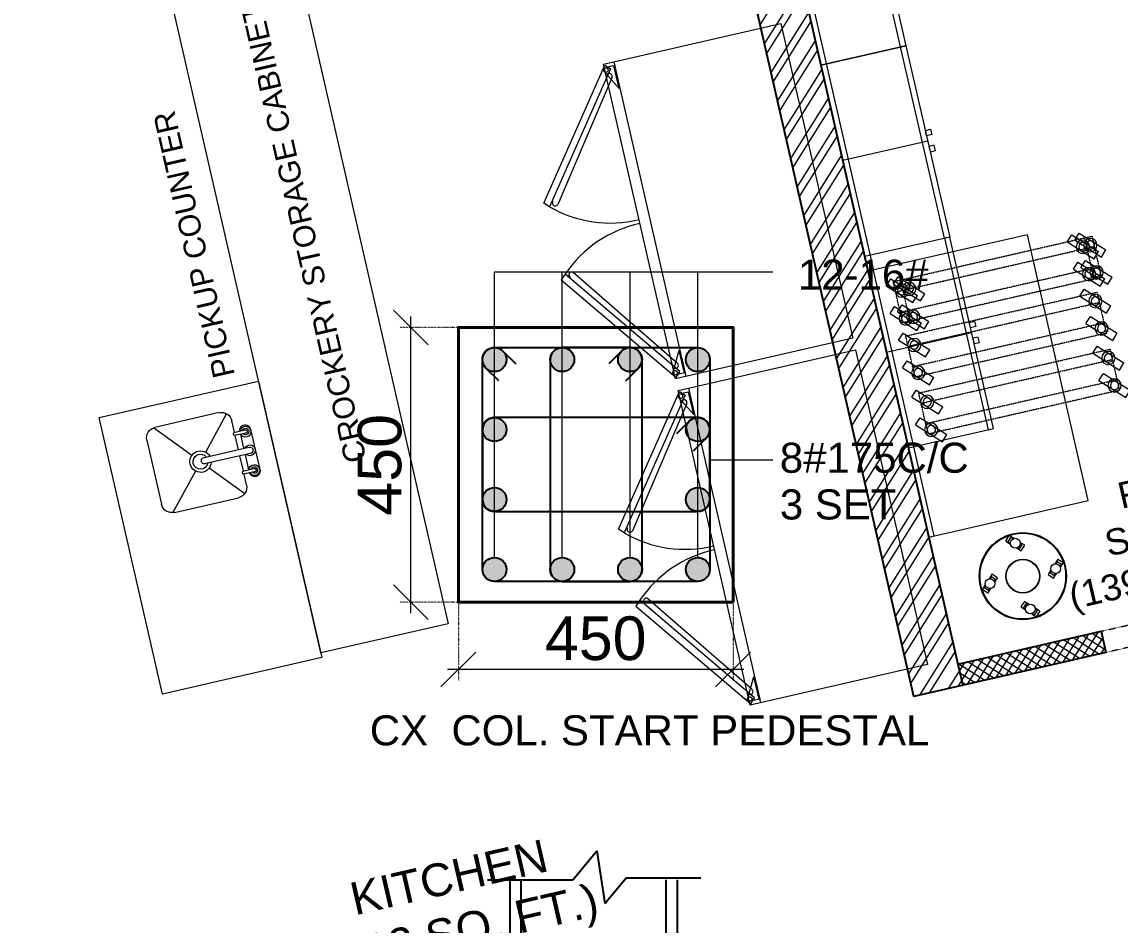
# Model space of a CAD drawing. Header units: millimetres. Extents: x 1667 to 847943, y 724 to 1832625.
# Drawn here: x 646213 to 651250, y 720988 to 725129 of the extents above; entities that cross this region are included whole.
import ezdxf

# ---------------------------------------------------------------- set-up
doc = ezdxf.new("R2010")
doc.units = ezdxf.units.MM
for name, pattern in [('2026-02-28_GF-SF BWP SET_MAIN BLOCK_SASANGIR RESORT$0$DASHED', [0.75, 0.5, -0.25]), ('CENTER', [2, 1.25, -0.25, 0.25, -0.25]), ('CONTINOUS', [0]), ('DASHED', [19.05, 12.7, -6.35]), ('DOT', [0.25, 0, -0.25])]:
    doc.linetypes.add(name, pattern=pattern)
doc.layers.get('Defpoints').update_dxf_attribs({"color": 140})
for name, color, linetype, lineweight in [('2026-02-28_GF-SF BWP SET_MAIN BLOCK_SASANGIR RESORT$0$BRICK WALL_MOFA', 20, 'Continuous', 25), ('2026-02-28_GF-SF BWP SET_MAIN BLOCK_SASANGIR RESORT$0$DOOR DIM', 243, '2026-02-28_GF-SF BWP SET_MAIN BLOCK_SASANGIR RESORT$0$DASHED', 9), ('2026-02-28_GF-SF BWP SET_MAIN BLOCK_SASANGIR RESORT$0$HATCH LIGHT_MOFA', 253, 'Continuous', 0), ('2026-02-28_GF-SF BWP SET_MAIN BLOCK_SASANGIR RESORT$0$HATCH SOLID_MOFA', 252, 'Continuous', 0), ('DIMENSION_MOFA', 66, 'CENTER', 15), ('FACILITY kitchen equipment', 152, 'Continuous', 0), ('FURNITURE_MOFA', 46, 'Continuous', 5), ('GH - KIT - PLAN', 32, 'Continuous', 0), ('GH - KIT EQUIP.', 2, 'Continuous', 9), ('kitchen equipments', 5, 'Continuous', 0), ('s-dm', 171, 'Continuous', 15), ('SEC_ST_LN', 215, 'Continuous', 25), ('SEC_ST_TXT', 7, 'Continuous', 15), ('TEXT NAME', 250, 'Continuous', 0)]:
    doc.layers.add(name, color=color, linetype=linetype, lineweight=lineweight)
for name, color, linetype in [('Columns', 90, 'Continuous'), ('S-BEAM', 150, 'Continuous'), ('s_rebar_link', 225, 'Continuous'), ('SEC_ST_DOT', 132, 'Continuous')]:
    doc.layers.add(name, color=color, linetype=linetype)
doc.styles.add('arial', font='arial.ttf')
doc.styles.add('Arial_2', font='arial.ttf', dxfattribs={"height": 500})
doc.styles.add('RS', font='romans.shx', dxfattribs={"width": 0.9})
doc.dimstyles.new('Maheboob', dxfattribs={"dimtxt": 100, "dimasz": 100, "dimexe": 0, "dimexo": 0, "dimgap": 50, "dimtad": 1, "dimdec": 0, "dimdsep": 46, "dimtxsty": 'RS', "dimblk": 'ME', "dimcen": 225, "dimdle": 25, "dimclrd": 256, "dimclre": 256, "dimclrt": 7, "dimadec": 1, "dimazin": 1, "dimtfac": 1, "dimtdec": 0, "dimtmove": 0, "dimatfit": 0, "dimldrblk": 'ME', "dimfxl": 1, "dimlwd": -1, "dimlwe": -1, "dimarcsym": 0})
pattern_1 = [(45, (141873.276, -3193.148), (-22.45064, 22.45064), []), (135, (141873.276, -3193.148), (-22.45064, -22.45064), [])]

# ---------------------------------------------------------------- blocks, each defined once
blk = doc.blocks.new('CASTOR')
at = {"layer": 'kitchen equipments', "color": 177, "lineweight": 13, "true_color": 0x293189}
for p, q in [((38.9, 67.2), (-67.2, -38.9)), ((67.2, 38.9), (38.9, 67.2)), ((67.2, 38.9), (-38.9, -67.2)), ((-38.9, -67.2), (-67.2, -38.9))]:
    blk.add_line(p, q, dxfattribs=at)
for radius in [31.6, 20]:
    blk.add_circle((0, 0), radius, dxfattribs=at)
blk = doc.blocks.new('Rs-table')
at = {"layer": 'GH - KIT - PLAN', "color": 177, "linetype": 'DASHED', "lineweight": 5, "ltscale": 0.1, "true_color": 0x293189}
for p, q in [((932, 200), (0, 200)), ((0, 200), (0, 0)), ((932, 0), (932, 200)), ((932, 150), (0, 150)), ((0, 50), (932, 50)), ((0, 0), (932, 0))]:
    blk.add_line(p, q, dxfattribs=at)
for p in [(16.8, 160.5), (901.8, 149.4), (16.8, 27.6), (912.9, 16.5)]:
    blk.add_blockref('CASTOR', p, dxfattribs=at)
blk = doc.blocks.new('*U148')
at = {"layer": 'GH - KIT EQUIP.'}
for p, q in [((24.7, 53), (1.4, 29.6)), ((17.7, 38.9), (7.5, 28.7)), ((38.9, 17.7), (17.7, 38.9)), ((53, 24.7), (24.7, 53)), ((28.7, 7.5), (38.9, 17.7)), ((29.6, 1.4), (53, 24.7)), ((-29.6, -1.4), (-53, -24.7)), ((-24.7, -53), (-53, -24.7)), ((-28.7, -7.5), (-38.9, -17.7)), ((-17.7, -38.9), (-38.9, -17.7)), ((-24.7, -53), (-1.4, -29.6)), ((-17.7, -38.9), (-7.5, -28.7))]:
    blk.add_line(p, q, dxfattribs=at)
blk.add_circle((0, 0), 29.7, dxfattribs=at)
blk = doc.blocks.new('*U147')
at = {"color": 0, "linetype": 'ByBlock', "lineweight": -2}
for p, rotation in [((0, 203), 270), ((203, 0), 180), ((0, -203), 90)]:
    blk.add_blockref('*U148', p, dxfattribs=dict(at, rotation=rotation))
blk.add_blockref('*U148', (-203, 0), dxfattribs=at)
blk = doc.blocks.new('GT')
at = {"layer": 'GH - KIT - PLAN'}
for radius in [262.5, 257.5, 102.5, 100]:
    blk.add_circle((0, 0), radius, dxfattribs=at)
at = {"layer": 'GH - KIT - PLAN', "color": 177, "lineweight": 15, "true_color": 0x293189}
blk.add_blockref('*U147', (0, 0), dxfattribs=at)
blk = doc.blocks.new('OHC')
at = {"layer": 'GH - KIT - PLAN', "color": 114, "lineweight": 15}
blk.add_line((391231.4, -251910.3, 1655443.9), (390831.1, -251910.3, 1655443.9), dxfattribs=at)
at = {"layer": 'GH - KIT - PLAN', "color": 114, "lineweight": 15, "elevation": 1655443.9}
for points in [[(391231.4, -251461.2), (391231.4, -252361.5), (390831.1, -252361.5), (390831.1, -251461.2)], [(391206.4, -251461.2), (391231.4, -251461.2), (391231.4, -252361.5), (391206.4, -252361.5)], [(391231.4, -251885.3), (391231.4, -251860.3), (391256.4, -251860.3), (391256.4, -251885.3)], [(391231.4, -251935.3), (391231.4, -251960.4), (391256.4, -251960.4), (391256.4, -251935.3)]]:
    blk.add_lwpolyline(points, close=True, dxfattribs=at)
blk = doc.blocks.new('SINK')
at = {"layer": 'FURNITURE_MOFA'}
for p, q in [((578109.7, 211491.4), (577915.6, 211491.4)), ((577915.6, 211442.3), (577915.6, 211442.2)), ((577915.6, 211442.2), (577916.8, 211442.2)), ((577916.8, 211465.2), (577916.8, 211420)), ((577932, 211420), (577932, 211465.2)), ((577932, 211442.2), (578002.8, 211442.2)), ((578002.8, 211466.1), (578002.8, 211256.4)), ((578031.9, 211255), (578031.9, 211465.8)), ((578038.5, 211442.2), (578031.9, 211442.2)), ((578038.5, 211442.2), (578098.8, 211442.2)), ((578098.8, 211465.2), (578098.8, 211420)), ((578114.1, 211420), (578114.1, 211465.2)), ((577817.3, 211065.7), (577817.3, 211367.3)), ((577980.6, 211267.4), (577829.8, 211400.2)), ((577866.5, 211416.5), (577916.7, 211416.5)), ((577932.1, 211416.5), (578002.8, 211416.5)), ((578031.9, 211416.5), (578098.7, 211416.5)), ((578053.9, 211267.4), (578204.7, 211400.2)), ((578114.2, 211416.5), (578168, 211416.5)), ((578217.3, 211367.3), (578217.3, 211065.7)), ((577980.6, 211201.7), (577817.8, 211058.2)), ((578053.9, 211201.7), (578216.7, 211058.2)), ((578168, 211016.5), (577866.5, 211016.5))]:
    blk.add_line(p, q, dxfattribs=at)
for centre, radius, start, end in [((577918.9, 211466.8), 24.8, 83.6375, 265.1112), ((577924.4, 211466.7), 24.8, 287.9421, 252.0579), ((577924.9, 211466.7), 14.8, 298.8271, 236.561), ((577924.4, 211467.2), 7.87, 345.6134, 194.3866), ((578017.5, 211466.7), 24.8, 305.6219, 233.6179), ((578017.3, 211466.5), 14.8, 353.6262, 192.1333), ((578105.2, 211466.7), 24.8, 291.0633, 255.1249), ((578105.9, 211466.7), 14.8, 303.439, 241.1729), ((578106.4, 211467.2), 7.87, 345.6134, 194.3866), ((578112.5, 211466.8), 24.8, 273.6196, 96.3625), ((577924.4, 211418), 7.87, 165.6134, 14.3866), ((578106.4, 211418), 7.87, 165.6134, 14.3866), ((577866.5, 211367.3), 49.2, 90, 180), ((578168, 211367.3), 49.2, 0, 90), ((578017.3, 211234.6), 49.2, 107.0555, 72.6537), ((578017.3, 211234.6), 34.4, 114.7713, 64.7909), ((578017.3, 211253.3), 14.8, 167.8667, 6.3738), ((577866.5, 211065.7), 49.2, 180, 270), ((578168, 211065.7), 49.2, 270, 0)]:
    blk.add_arc(centre, radius, start, end, dxfattribs=at)
blk = doc.blocks.new('4 DOOR F')
at = {"layer": 'GH - KIT - PLAN', "color": 177, "lineweight": 15, "true_color": 0x293189}
for p, q in [((-42561.3, 50674.6), (-42561.3, 51509.6)), ((-42561.3, 51509.6), (-41081.3, 51509.6)), ((-41081.3, 51509.6), (-41081.3, 50674.6)), ((-41081.3, 50724.6), (-42561.3, 50724.6)), ((-42437.6, 50719.7), (-42543.9, 50719.7)), ((-42543.9, 50719.7), (-42543.9, 50695.2)), ((-42437.6, 50719.7), (-42528.2, 50670)), ((-42492, 50698.1), (-41980.8, 50327)), ((-41150.6, 50698.1), (-41661.7, 50327)), ((-41204.9, 50719.7), (-41098.6, 50719.7)), ((-41204.9, 50719.7), (-41114.3, 50670)), ((-41172.4, 50724.6), (-41098.6, 50724.6)), ((-41098.6, 50724.6), (-41098.6, 50695.2)), ((-41081.3, 50674.6), (-42561.3, 50674.6))]:
    blk.add_line(p, q, dxfattribs=at)
for points in [[(-42002.2, 50265.6), (-42555.9, 50679.3), (-42533.3, 50701.9), (-41979.6, 50288.2)], [(-41640.3, 50265.6), (-41086.7, 50679.3), (-41109.2, 50701.9), (-41662.9, 50288.2)]]:
    blk.add_lwpolyline(points, close=True, dxfattribs=at)
for centre in [(-42533.3, 50679.3), (-41109.2, 50679.3)]:
    blk.add_circle(centre, 10.6, dxfattribs=at)
for centre, radius, start, end in [((-42501.4, 50688.7), 13.3, 45, 225), ((-41141.2, 50688.7), 13.3, 315, 135), ((-42385.7, 50666.6), 555, 317.0203, 0.8325), ((-41255.9, 50666.9), 555.9, 179.2063, 222.9404), ((-41990.2, 50317.5), 13.3, 225, 45), ((-41652.3, 50317.6), 13.3, 135, 315)]:
    blk.add_arc(centre, radius, start, end, dxfattribs=at)
blk = doc.blocks.new('FURNITURE BOH')
at = {"layer": 'GH - KIT EQUIP.', "elevation": 0}
for points in [[(-19161.4, 10952), (-19161.4, 14302.3), (-18561.7, 14302.3), (-18561.7, 10952)], [(-19911.3, 10930), (-19911.3, 12230.5), (-19161.4, 12230.5), (-19161.4, 10930)]]:
    blk.add_lwpolyline(points, close=True, dxfattribs=at)
at = {"layer": 'GH - KIT EQUIP.'}
for points in [[(-16323.8, 13967.5), (-16298.8, 13967.5), (-16298.8, 12097.9), (-16323.8, 12097.9)], [(-15573.8, 10847.5), (-15573.8, 12097.5), (-16323.8, 12097.5), (-16323.8, 10847.5)], [(-16323.8, 10847.5), (-16298.8, 10847.5), (-16298.8, 12097.5), (-16323.8, 12097.5)]]:
    blk.add_lwpolyline(points, close=True, dxfattribs=at)
at = {"layer": 'FACILITY kitchen equipment', "color": 177, "true_color": 0x293189, "xscale": -1, "rotation": 180}
blk.add_blockref('OHC', (-407154.9, -240194.6, -1655443.9), dxfattribs=at)
at = {"layer": 'GH - KIT - PLAN', "color": 177, "lineweight": 15, "true_color": 0x293189, "xscale": -1, "rotation": 270}
blk.add_blockref('SINK', (-230738.1, -566087.1, 0), dxfattribs=at)
at = {"layer": 'GH - KIT - PLAN', "xscale": -0.9656835041809897, "yscale": 0.9656835041809897, "zscale": 0.9656835041809897}
blk.add_blockref('Rs-table', (-15286.8, 11832.2, 0), dxfattribs=at)
at = {"layer": 'GH - KIT EQUIP.', "color": 177, "true_color": 0x293189}
for p in [(-407154.9, 265428.7, -1655443.9), (-407154.9, 264528.4, -1655443.9)]:
    blk.add_blockref('OHC', p, dxfattribs=at)
at = {"layer": 'GH - KIT EQUIP.', "color": 177, "lineweight": 15, "true_color": 0x293189, "rotation": 270}
for p in [(-67969.9, -29267.5, 0), (-67969.9, -30802.2, 0)]:
    blk.add_blockref('4 DOOR F', p, dxfattribs=at)
at = {"layer": 'GH - KIT EQUIP.', "xscale": -0.9656835041809897, "yscale": 0.9656835041809897, "zscale": 0.9656835041809897}
for p in [(-15321.8, 11832.2), (-15321.8, 11832.2), (-15321.8, 11576.6), (-15321.8, 11308.5)]:
    blk.add_blockref('Rs-table', p, dxfattribs=at)
at = {"layer": 'GH - KIT EQUIP.', "color": 177, "lineweight": 15, "true_color": 0x293189, "xscale": 0.7623000000000003, "yscale": 0.7623000000000003, "zscale": 0.7623000000000003}
blk.add_blockref('GT', (-15943.7, 10576.5, 0), dxfattribs=at)
at = {"layer": 'TEXT NAME', "char_height": 100, "attachment_point": 8, "rotation": 90, "style": 'Arial_2'}
for s, insert, width in [('CROCKERY STORAGE CABINETS', (-18757.2, 12893.3, 0), 3496.39), ('PICKUP COUNTER', (-19259.3, 12907.3, 0), 1932.422)]:
    blk.add_mtext(s, dxfattribs=dict(at, insert=insert, width=width))
at = {"layer": 'TEXT NAME', "attachment_point": 8, "style": 'Arial_2'}
for s, insert, char_height, width in [('ROOM \\PSERVICE\\P{\\C0;(139.5 SQ. FT.)}', (-15173.4, 10339.7, 0), 120, 1932.422), ('\\pxqc;KITCHEN\\P{\\C0;(732 SQ. FT.)}', (-18818.2, 9448.4, 0), 150, 1734.07)]:
    blk.add_mtext(s, dxfattribs=dict(at, insert=insert, char_height=char_height, width=width))
blk = doc.blocks.new('ff')
at = {"layer": '2026-02-28_GF-SF BWP SET_MAIN BLOCK_SASANGIR RESORT$0$HATCH LIGHT_MOFA'}
h = blk.add_hatch(dxfattribs=at)
h.set_pattern_fill('ANSI32', color=256, scale=10, angle=360)
h.set_pattern_definition([(45, (141873.28, -3193.15), (-67.35192, 67.35192), []), (45, (141918.18, -3193.15), (-67.35192, 67.35192), [])])
h.paths.add_polyline_path([(53256.184, -2460), (53256.184, -7980), (53026.184, -7980), (53026.184, -2460)])
at = {"layer": '2026-02-28_GF-SF BWP SET_MAIN BLOCK_SASANGIR RESORT$0$HATCH SOLID_MOFA'}
h = blk.add_hatch(dxfattribs=at)
h.set_pattern_fill('ANSI37', color=256, scale=10, angle=360)
h.set_pattern_definition(pattern_1)
h.paths.add_polyline_path([(29440, -5110), (29335.003, -5110), (29335.003, -5210), (29440, -5210)])
h.paths.add_polyline_path([(29335.003, -5110), (29240.701, -5110), (29240.701, -5210), (29335.003, -5210)])
h.paths.add_polyline_path([(25770.472, -12614.209), (25137.593, -12614.209), (25137.593, -12307.115), (25770.472, -12307.115)], flags=9)
h.paths.add_polyline_path([(29156.768, -9880.378), (28369.183, -9880.378), (28369.183, -9573.42), (29156.768, -9573.42)], flags=9)
h.paths.add_polyline_path([(6166.568, -16827.835), (5533.69, -16827.835), (5533.69, -16520.877), (6166.568, -16520.877)], flags=9)
h.paths.add_polyline_path([(26655.851, -6492.002), (25866.083, -6492.002), (25866.083, -6185.044), (26655.851, -6185.044)], flags=9)
h.paths.add_polyline_path([(28881.128, -6492.002), (28091.36, -6492.002), (28091.36, -6185.044), (28881.128, -6185.044)], flags=9)
h.paths.add_polyline_path([(6570.662, -13622.103), (5937.784, -13622.103), (5937.784, -13315.145), (6570.662, -13315.145)], flags=9)
h.paths.add_polyline_path([(26395.684, -5076.223), (25605.916, -5076.223), (25605.916, -4769.265), (26395.684, -4769.265)], flags=9)
h.paths.add_polyline_path([(29053.481, -5076.223), (28263.713, -5076.223), (28263.713, -4769.265), (29053.481, -4769.265)], flags=9)
h.paths.add_polyline_path([(29094.01, -1945.47), (28305.333, -1945.47), (28305.333, -1638.512), (29094.01, -1638.512)], flags=9)
h.paths.add_polyline_path([(25960.007, -1238.842), (25171.33, -1238.842), (25171.33, -931.884), (25960.007, -931.884)], flags=9)
h.paths.add_polyline_path([(21410.162, -1500.222), (20622.031, -1500.222), (20622.031, -1193.265), (21410.162, -1193.265)], flags=9)
h.paths.add_polyline_path([(25960.007, -2528.66), (25171.33, -2528.66), (25171.33, -2221.703), (25960.007, -2221.703)], flags=9)
h.paths.add_polyline_path([(23729.269, -5741.302), (22979.61, -5741.302), (22979.61, -5434.344), (23729.269, -5434.344)], flags=9)
h.paths.add_polyline_path([(61771.24, -9370.19), (61021.581, -9370.19), (61021.581, -9063.232), (61771.24, -9063.232)], flags=9)
h.paths.add_polyline_path([(46973.311, -17019.585), (46185.044, -17019.585), (46185.044, -16712.491), (46973.311, -16712.491)], flags=9)
h.paths.add_polyline_path([(55966.842, -9272.038), (55180.621, -9272.038), (55180.621, -8965.08), (55966.842, -8965.08)], flags=9)
h.paths.add_polyline_path([(50411.785, -14335.396), (49624.337, -14335.396), (49624.337, -14028.438), (50411.785, -14028.438)], flags=9)
h.paths.add_polyline_path([(55221.076, -10229.616), (54432.809, -10229.616), (54432.809, -9922.659), (55221.076, -9922.659)], flags=9)
h.paths.add_polyline_path([(28085.33, -1945.47), (27296.653, -1945.47), (27296.653, -1638.512), (28085.33, -1638.512)], flags=9)
h.paths.add_polyline_path([(48539.802, -15200.94), (47595.327, -15200.94), (47595.327, -14893.845), (48539.802, -14893.845)], flags=9)
h.paths.add_polyline_path([(57371.194, -11449.551), (56426.72, -11449.551), (56426.72, -11142.457), (57371.194, -11142.457)], flags=9)
h.paths.add_polyline_path([(47506.102, -8786.42), (46561.627, -8786.42), (46561.627, -8479.463), (47506.102, -8479.463)], flags=9)
h.paths.add_polyline_path([(19678.853, -18667.39), (18890.585, -18667.39), (18890.585, -18360.296), (19678.853, -18360.296)], flags=9)
h.paths.add_polyline_path([(31425.826, -6749.269), (30638.24, -6749.269), (30638.24, -6442.311), (31425.826, -6442.311)], flags=9)
h.paths.add_polyline_path([(56015.969, -8620.918), (55071.494, -8620.918), (55071.494, -8313.96), (56015.969, -8313.96)], flags=9)
h.paths.add_polyline_path([(54947.397, -4563.972), (54002.923, -4563.972), (54002.923, -4257.015), (54947.397, -4257.015)], flags=9)
h.paths.add_polyline_path([(54152.375, -1976.211), (53364.926, -1976.211), (53364.926, -1669.253), (54152.375, -1669.253)], flags=9)
h.paths.add_polyline_path([(54727.071, -14492.389), (53939.622, -14492.389), (53939.622, -14185.431), (54727.071, -14185.431)], flags=9)
h.paths.add_polyline_path([(59025.241, -6528.144), (58236.973, -6528.144), (58236.973, -6221.186), (59025.241, -6221.186)], flags=9)
h.paths.add_polyline_path([(60076.109, -8365.194), (59131.634, -8365.194), (59131.634, -8058.237), (60076.109, -8058.237)], flags=9)
h.paths.add_polyline_path([(54125.432, -7733.709), (53337.165, -7733.709), (53337.165, -7426.751), (54125.432, -7426.751)], flags=9)
h.paths.add_polyline_path([(14424.434, -17577.701), (13635.758, -17577.701), (13635.758, -17270.744), (14424.434, -17270.744)], flags=9)
h.paths.add_polyline_path([(11151.457, -17373.256), (10363.872, -17373.256), (10363.872, -17066.298), (11151.457, -17066.298)], flags=9)
h.paths.add_polyline_path([(21639.159, -6792.355), (20850.483, -6792.355), (20850.483, -6485.397), (21639.159, -6485.397)], flags=9)
h.paths.add_polyline_path([(31425.826, -7702.786), (30638.24, -7702.786), (30638.24, -7395.829), (31425.826, -7395.829)], flags=9)
h.paths.add_polyline_path([(61984.903, -3752.576), (61040.429, -3752.576), (61040.429, -3445.482), (61984.903, -3445.482)], flags=9)
h.paths.add_polyline_path([(40613.324, -18031.072), (39980.036, -18031.072), (39980.036, -17724.115), (40613.324, -17724.115)], flags=9)
h.paths.add_polyline_path([(45344.736, -18031.072), (44555.65, -18031.072), (44555.65, -17724.115), (45344.736, -17724.115)], flags=9)
h.paths.add_polyline_path([(31893.442, -18031.072), (31260.155, -18031.072), (31260.155, -17724.115), (31893.442, -17724.115)], flags=9)
h.paths.add_polyline_path([(36254.075, -18031.072), (35620.787, -18031.072), (35620.787, -17724.115), (36254.075, -17724.115)], flags=9)
h.paths.add_polyline_path([(8803.956, -17976.518), (8209.686, -17976.518), (8209.686, -17669.56), (8803.956, -17669.56)], flags=9)
h.paths.add_polyline_path([(45188.937, -994.382), (44555.65, -994.382), (44555.65, -687.424), (45188.937, -687.424)], flags=9)
h.paths.add_polyline_path([(31893.442, -994.382), (31260.155, -994.382), (31260.155, -687.424), (31893.442, -687.424)], flags=9)
h.paths.add_polyline_path([(36254.075, -994.382), (35620.787, -994.382), (35620.787, -687.424), (36254.075, -687.424)], flags=9)
h.paths.add_polyline_path([(40613.324, -994.382), (39980.036, -994.382), (39980.036, -687.424), (40613.324, -687.424)], flags=9)
h.paths.add_polyline_path([(16623.809, -22261.919), (15991.067, -22261.919), (15991.067, -21954.961), (16623.809, -21954.961)], flags=9)
h.paths.add_polyline_path([(17724.367, -718.266), (17093.535, -718.266), (17093.535, -411.308), (17724.367, -411.308)], flags=9)
h.paths.add_polyline_path([(14410.682, -3503.189), (13776.303, -3503.189), (13776.303, -3196.231), (14410.682, -3196.231)], flags=9)
h.paths.add_polyline_path([(62810.236, -15614.49), (62021.969, -15614.49), (62021.969, -15307.532), (62810.236, -15307.532)], flags=9)
h.paths.add_polyline_path([(67041.71, -15614.49), (66253.443, -15614.49), (66253.443, -15307.532), (67041.71, -15307.532)], flags=9)
h.paths.add_polyline_path([(66669.991, -3984.356), (65881.723, -3984.356), (65881.723, -3677.398), (66669.991, -3677.398)], flags=9)
h.paths.add_polyline_path([(68167.403, -2637.977), (67379.136, -2637.977), (67379.136, -2331.02), (68167.403, -2331.02)], flags=9)
h.paths.add_polyline_path([(64852.457, -10731.242), (63907.982, -10731.242), (63907.982, -10424.284), (64852.457, -10424.284)], flags=9)
h.paths.add_polyline_path([(66342.206, -10731.242), (65397.732, -10731.242), (65397.732, -10424.284), (66342.206, -10424.284)], flags=9)
h.paths.add_polyline_path([(64130.296, -3923.868), (63342.847, -3923.868), (63342.847, -3616.91), (64130.296, -3616.91)], flags=9)
h.paths.add_polyline_path([(64902.547, -7991.932), (64115.098, -7991.932), (64115.098, -7684.974), (64902.547, -7684.974)], flags=9)
h.paths.add_polyline_path([(67817.509, -8879.291), (66873.035, -8879.291), (66873.035, -8572.333), (67817.509, -8572.333)], flags=9)
h.paths.add_polyline_path([(60076.109, -9896.007), (59131.634, -9896.007), (59131.634, -9589.049), (60076.109, -9589.049)], flags=9)
h.paths.add_polyline_path([(30595.823, -16000.65), (29962.536, -16000.65), (29962.536, -15693.693), (30595.823, -15693.693)], flags=9)
h = blk.add_hatch(dxfattribs=at)
h.set_pattern_fill('ANSI37', color=256, scale=10, angle=360)
h.set_pattern_definition(pattern_1)
h.paths.add_polyline_path([(55452.949, -9880), (55452.949, -9780), (55890, -9780), (55890, -9880)])
h.paths.add_polyline_path([(36254.075, -18031.072), (35620.787, -18031.072), (35620.787, -17724.115), (36254.075, -17724.115)], flags=9)
h.paths.add_polyline_path([(31893.442, -18031.072), (31260.155, -18031.072), (31260.155, -17724.115), (31893.442, -17724.115)], flags=9)
h.paths.add_polyline_path([(40613.324, -18031.072), (39980.036, -18031.072), (39980.036, -17724.115), (40613.324, -17724.115)], flags=9)
h.paths.add_polyline_path([(40613.324, -994.382), (39980.036, -994.382), (39980.036, -687.424), (40613.324, -687.424)], flags=9)
h.paths.add_polyline_path([(45344.736, -18031.072), (44555.65, -18031.072), (44555.65, -17724.115), (45344.736, -17724.115)], flags=9)
h.paths.add_polyline_path([(31893.442, -994.382), (31260.155, -994.382), (31260.155, -687.424), (31893.442, -687.424)], flags=9)
h.paths.add_polyline_path([(45188.937, -994.382), (44555.65, -994.382), (44555.65, -687.424), (45188.937, -687.424)], flags=9)
h.paths.add_polyline_path([(8803.956, -17976.518), (8209.686, -17976.518), (8209.686, -17669.56), (8803.956, -17669.56)], flags=9)
h.paths.add_polyline_path([(36254.075, -994.382), (35620.787, -994.382), (35620.787, -687.424), (36254.075, -687.424)], flags=9)
h.paths.add_polyline_path([(17724.367, -718.266), (17093.535, -718.266), (17093.535, -411.308), (17724.367, -411.308)], flags=9)
h.paths.add_polyline_path([(16623.809, -22261.919), (15991.067, -22261.919), (15991.067, -21954.961), (16623.809, -21954.961)], flags=9)
h.paths.add_polyline_path([(6166.568, -16827.835), (5533.69, -16827.835), (5533.69, -16520.877), (6166.568, -16520.877)], flags=9)
h.paths.add_polyline_path([(25770.472, -12614.209), (25137.593, -12614.209), (25137.593, -12307.115), (25770.472, -12307.115)], flags=9)
h.paths.add_polyline_path([(6570.662, -13622.103), (5937.784, -13622.103), (5937.784, -13315.145), (6570.662, -13315.145)], flags=9)
h.paths.add_polyline_path([(29156.768, -9880.378), (28369.183, -9880.378), (28369.183, -9573.42), (29156.768, -9573.42)], flags=9)
h.paths.add_polyline_path([(26655.851, -6492.002), (25866.083, -6492.002), (25866.083, -6185.044), (26655.851, -6185.044)], flags=9)
h.paths.add_polyline_path([(29053.481, -5076.223), (28263.713, -5076.223), (28263.713, -4769.265), (29053.481, -4769.265)], flags=9)
h.paths.add_polyline_path([(14410.682, -3503.189), (13776.303, -3503.189), (13776.303, -3196.231), (14410.682, -3196.231)], flags=9)
h.paths.add_polyline_path([(26395.684, -5076.223), (25605.916, -5076.223), (25605.916, -4769.265), (26395.684, -4769.265)], flags=9)
h.paths.add_polyline_path([(28881.128, -6492.002), (28091.36, -6492.002), (28091.36, -6185.044), (28881.128, -6185.044)], flags=9)
h.paths.add_polyline_path([(25960.007, -1238.842), (25171.33, -1238.842), (25171.33, -931.884), (25960.007, -931.884)], flags=9)
h.paths.add_polyline_path([(21410.162, -1500.222), (20622.031, -1500.222), (20622.031, -1193.265), (21410.162, -1193.265)], flags=9)
h.paths.add_polyline_path([(25960.007, -2528.66), (25171.33, -2528.66), (25171.33, -2221.703), (25960.007, -2221.703)], flags=9)
h.paths.add_polyline_path([(23729.269, -5741.302), (22979.61, -5741.302), (22979.61, -5434.344), (23729.269, -5434.344)], flags=9)
h.paths.add_polyline_path([(28085.33, -1945.47), (27296.653, -1945.47), (27296.653, -1638.512), (28085.33, -1638.512)], flags=9)
h.paths.add_polyline_path([(29094.01, -1945.47), (28305.333, -1945.47), (28305.333, -1638.512), (29094.01, -1638.512)], flags=9)
h.paths.add_polyline_path([(61771.24, -9370.19), (61021.581, -9370.19), (61021.581, -9063.232), (61771.24, -9063.232)], flags=9)
h.paths.add_polyline_path([(55966.842, -9272.038), (55180.621, -9272.038), (55180.621, -8965.08), (55966.842, -8965.08)], flags=9)
h.paths.add_polyline_path([(19678.853, -18667.39), (18890.585, -18667.39), (18890.585, -18360.296), (19678.853, -18360.296)], flags=9)
h.paths.add_polyline_path([(46973.311, -17019.585), (46185.044, -17019.585), (46185.044, -16712.491), (46973.311, -16712.491)], flags=9)
h.paths.add_polyline_path([(48539.802, -15200.94), (47595.327, -15200.94), (47595.327, -14893.845), (48539.802, -14893.845)], flags=9)
h.paths.add_polyline_path([(57371.194, -11449.551), (56426.72, -11449.551), (56426.72, -11142.457), (57371.194, -11142.457)], flags=9)
h.paths.add_polyline_path([(55221.076, -10229.616), (54432.809, -10229.616), (54432.809, -9922.659), (55221.076, -9922.659)], flags=9)
h.paths.add_polyline_path([(31425.826, -6749.269), (30638.24, -6749.269), (30638.24, -6442.311), (31425.826, -6442.311)], flags=9)
h.paths.add_polyline_path([(50411.785, -14335.396), (49624.337, -14335.396), (49624.337, -14028.438), (50411.785, -14028.438)], flags=9)
h.paths.add_polyline_path([(54947.397, -4563.972), (54002.923, -4563.972), (54002.923, -4257.015), (54947.397, -4257.015)], flags=9)
h.paths.add_polyline_path([(47506.102, -8786.42), (46561.627, -8786.42), (46561.627, -8479.463), (47506.102, -8479.463)], flags=9)
h.paths.add_polyline_path([(56015.969, -8620.918), (55071.494, -8620.918), (55071.494, -8313.96), (56015.969, -8313.96)], flags=9)
h.paths.add_polyline_path([(54727.071, -14492.389), (53939.622, -14492.389), (53939.622, -14185.431), (54727.071, -14185.431)], flags=9)
h.paths.add_polyline_path([(54152.375, -1976.211), (53364.926, -1976.211), (53364.926, -1669.253), (54152.375, -1669.253)], flags=9)
h.paths.add_polyline_path([(59025.241, -6528.144), (58236.973, -6528.144), (58236.973, -6221.186), (59025.241, -6221.186)], flags=9)
h.paths.add_polyline_path([(60076.109, -8365.194), (59131.634, -8365.194), (59131.634, -8058.237), (60076.109, -8058.237)], flags=9)
h.paths.add_polyline_path([(14424.434, -17577.701), (13635.758, -17577.701), (13635.758, -17270.744), (14424.434, -17270.744)], flags=9)
h.paths.add_polyline_path([(54125.432, -7733.709), (53337.165, -7733.709), (53337.165, -7426.751), (54125.432, -7426.751)], flags=9)
h.paths.add_polyline_path([(21639.159, -6792.355), (20850.483, -6792.355), (20850.483, -6485.397), (21639.159, -6485.397)], flags=9)
h.paths.add_polyline_path([(11151.457, -17373.256), (10363.872, -17373.256), (10363.872, -17066.298), (11151.457, -17066.298)], flags=9)
h.paths.add_polyline_path([(31425.826, -7702.786), (30638.24, -7702.786), (30638.24, -7395.829), (31425.826, -7395.829)], flags=9)
h.paths.add_polyline_path([(62810.236, -15614.49), (62021.969, -15614.49), (62021.969, -15307.532), (62810.236, -15307.532)], flags=9)
h.paths.add_polyline_path([(61984.903, -3752.576), (61040.429, -3752.576), (61040.429, -3445.482), (61984.903, -3445.482)], flags=9)
h.paths.add_polyline_path([(67041.71, -15614.49), (66253.443, -15614.49), (66253.443, -15307.532), (67041.71, -15307.532)], flags=9)
h.paths.add_polyline_path([(66669.991, -3984.356), (65881.723, -3984.356), (65881.723, -3677.398), (66669.991, -3677.398)], flags=9)
h.paths.add_polyline_path([(68167.403, -2637.977), (67379.136, -2637.977), (67379.136, -2331.02), (68167.403, -2331.02)], flags=9)
h.paths.add_polyline_path([(64130.296, -3923.868), (63342.847, -3923.868), (63342.847, -3616.91), (64130.296, -3616.91)], flags=9)
h.paths.add_polyline_path([(64902.547, -7991.932), (64115.098, -7991.932), (64115.098, -7684.974), (64902.547, -7684.974)], flags=9)
h.paths.add_polyline_path([(64852.457, -10731.242), (63907.982, -10731.242), (63907.982, -10424.284), (64852.457, -10424.284)], flags=9)
h.paths.add_polyline_path([(67817.509, -8879.291), (66873.035, -8879.291), (66873.035, -8572.333), (67817.509, -8572.333)], flags=9)
h.paths.add_polyline_path([(66342.206, -10731.242), (65397.732, -10731.242), (65397.732, -10424.284), (66342.206, -10424.284)], flags=9)
h.paths.add_polyline_path([(60076.109, -9896.007), (59131.634, -9896.007), (59131.634, -9589.049), (60076.109, -9589.049)], flags=9)
h.paths.add_polyline_path([(30595.823, -16000.65), (29962.536, -16000.65), (29962.536, -15693.693), (30595.823, -15693.693)], flags=9)
h = blk.add_hatch(dxfattribs=at)
h.set_pattern_fill('ANSI37', color=256, scale=10, angle=360)
h.set_pattern_definition(pattern_1)
h.paths.add_polyline_path([(53256.184, -7980), (53256.184, -7880), (53929.967, -7880), (53929.967, -7980)])
at = {"layer": '2026-02-28_GF-SF BWP SET_MAIN BLOCK_SASANGIR RESORT$0$BRICK WALL_MOFA'}
blk.add_line((53256.184, -7880), (53256.184, -7980), dxfattribs=at)
blk.add_lwpolyline([(56120, -2460), (56120, -6390), (55890, -6390), (55890, -4162.5), (54840, -4162.5), (54840, -4062.5), (55890, -4062.5), (55890, -2560), (53256.184, -2560), (53256.184, -4062.5), (54040, -4062.5), (54040, -4162.5), (53256.184, -4162.5), (53256.184, -7880), (53929.967, -7880), (53929.967, -7980), (53026.184, -7980), (53026.184, -2460)], close=True, dxfattribs=at)
at = {"layer": '2026-02-28_GF-SF BWP SET_MAIN BLOCK_SASANGIR RESORT$0$DOOR DIM', "ltscale": 0.25}
blk.add_lwpolyline([(53929.967, -7880), (54930, -7880), (54930, -7980), (53929.967, -7980)], close=True, dxfattribs=at)
at = {"color": 1, "rotation": 360}
blk.add_blockref('FURNITURE BOH', (69580.092, -18129.993), dxfattribs=at)
blk = doc.blocks.new('_Oblique')
at = {"color": 0, "linetype": 'ByBlock', "lineweight": -2}
blk.add_line((-0.5, -0.5), (0.5, 0.5), dxfattribs=at)
blk = doc.blocks.new('*D927')
at = {"layer": 'Defpoints', "color": 0, "transparency": 16777216}
for p in [(-564802.9, -601718.8), (-564584.6, -601718.8), (-564584.6, -602978.8)]:
    blk.add_point(p, dxfattribs=at)
at = {"layer": 's-dm', "transparency": 16777216}
blk.add_line((-564802.9, -603028.8), (-564802.9, -601668.8), dxfattribs=at)
at = {"layer": 's-dm', "linetype": 'DOT', "transparency": 16777216}
for p, q in [((-564584.6, -601718.8), (-564852.9, -601718.8)), ((-564584.6, -602978.8), (-564852.9, -602978.8))]:
    blk.add_line(p, q, dxfattribs=at)
at = {"layer": 's-dm', "linetype": 'ByBlock', "transparency": 16777216, "xscale": 160, "yscale": 160, "zscale": 160}
for p, rotation in [((-564802.9, -601718.8), 90), ((-564802.9, -602978.8), 270)]:
    blk.add_blockref('_Oblique', p, dxfattribs=dict(at, rotation=rotation))
at = {"layer": 's-dm', "color": 7, "transparency": 16777216, "insert": (-564945, -602348.8), "char_height": 200, "attachment_point": 5, "rotation": 90, "style": 'arial'}
blk.add_mtext('450', dxfattribs=at)
blk = doc.blocks.new('ME')
at = {"layer": 's-dm', "color": 2, "ltscale": 50}
for p, q in [((0, -1.044), (0, 1.044)), ((-1.044, 0), (1.044, 0))]:
    blk.add_line(p, q, dxfattribs=at)
blk.add_lwpolyline([(0.738, 0.738), (-0.738, -0.738)], dxfattribs=at)
blk = doc.blocks.new('*D928')
at = {"layer": 'Defpoints', "color": 0, "transparency": 16777216}
for p in [(-564584.6, -602978.8), (-563324.6, -602978.8), (-564584.6, -603287.5)]:
    blk.add_point(p, dxfattribs=at)
at = {"layer": 's-dm', "linetype": 'DOT', "transparency": 16777216}
for p, q in [((-564584.6, -602978.8), (-564584.6, -603337.5)), ((-563324.6, -602978.8), (-563324.6, -603337.5))]:
    blk.add_line(p, q, dxfattribs=at)
at = {"layer": 's-dm', "transparency": 16777216}
blk.add_line((-563274.6, -603287.5), (-564634.6, -603287.5), dxfattribs=at)
at = {"layer": 's-dm', "linetype": 'ByBlock', "transparency": 16777216, "xscale": 160, "yscale": 160, "zscale": 160, "rotation": 180}
blk.add_blockref('_Oblique', (-564584.6, -603287.5), dxfattribs=at)
at = {"layer": 's-dm', "linetype": 'ByBlock', "transparency": 16777216, "xscale": 160, "yscale": 160, "zscale": 160}
blk.add_blockref('_Oblique', (-563324.6, -603287.5), dxfattribs=at)
at = {"layer": 's-dm', "color": 7, "transparency": 16777216, "insert": (-563954.6, -603145.4), "char_height": 200, "attachment_point": 5, "style": 'arial'}
blk.add_mtext('450', dxfattribs=at)
blk = doc.blocks.new('zw$DA95')
at = {"layer": 'SEC_ST_DOT', "ltscale": 2}
h = blk.add_hatch(color=256, dxfattribs=at)
h.dxf.hatch_style = 1
edge = h.paths.add_edge_path()
edge.add_ellipse((14443.82, -2124.49), major_axis=(55.11, 0), ratio=1, start_angle=0, end_angle=360)
h = blk.add_hatch(color=256, dxfattribs=at)
h.dxf.hatch_style = 1
edge = h.paths.add_edge_path()
edge.add_ellipse((14754.78, -2124.49), major_axis=(55.11, 0), ratio=1, start_angle=0, end_angle=360)
h = blk.add_hatch(color=256, dxfattribs=at)
h.dxf.hatch_style = 1
edge = h.paths.add_edge_path()
edge.add_ellipse((15065.75, -2124.49), major_axis=(55.11, 0), ratio=1, start_angle=0, end_angle=360)
h = blk.add_hatch(color=256, dxfattribs=at)
h.dxf.hatch_style = 1
edge = h.paths.add_edge_path()
edge.add_ellipse((15376.71, -2124.49), major_axis=(55.11, 0), ratio=1, start_angle=0, end_angle=360)
h = blk.add_hatch(color=256, dxfattribs=at)
h.dxf.hatch_style = 1
edge = h.paths.add_edge_path()
edge.add_ellipse((14443.82, -2445.3), major_axis=(55.11, 0), ratio=1, start_angle=0, end_angle=360)
h = blk.add_hatch(color=256, dxfattribs=at)
h.dxf.hatch_style = 1
edge = h.paths.add_edge_path()
edge.add_ellipse((15376.71, -2445.3), major_axis=(55.11, 0), ratio=1, start_angle=0, end_angle=360)
h = blk.add_hatch(color=256, dxfattribs=at)
h.dxf.hatch_style = 1
edge = h.paths.add_edge_path()
edge.add_ellipse((14443.82, -2766.12), major_axis=(55.11, 0), ratio=1, start_angle=0, end_angle=360)
h = blk.add_hatch(color=256, dxfattribs=at)
h.dxf.hatch_style = 1
edge = h.paths.add_edge_path()
edge.add_ellipse((15376.71, -2766.12), major_axis=(55.11, 0), ratio=1, start_angle=0, end_angle=360)
h = blk.add_hatch(color=256, dxfattribs=at)
h.dxf.hatch_style = 1
edge = h.paths.add_edge_path()
edge.add_ellipse((14443.82, -3086.94), major_axis=(55.11, 0), ratio=1, start_angle=0, end_angle=360)
h = blk.add_hatch(color=256, dxfattribs=at)
h.dxf.hatch_style = 1
edge = h.paths.add_edge_path()
edge.add_ellipse((14754.78, -3086.94), major_axis=(55.11, 0), ratio=1, start_angle=0, end_angle=360)
h = blk.add_hatch(color=256, dxfattribs=at)
h.dxf.hatch_style = 1
edge = h.paths.add_edge_path()
edge.add_ellipse((15065.75, -3086.94), major_axis=(55.11, 0), ratio=1, start_angle=0, end_angle=360)
h = blk.add_hatch(color=256, dxfattribs=at)
h.dxf.hatch_style = 1
edge = h.paths.add_edge_path()
edge.add_ellipse((15376.71, -3086.94), major_axis=(55.11, 0), ratio=1, start_angle=0, end_angle=360)
at = {"lineweight": 0}
for p, q in [((14443.82, -3031.83, 0), (14443.82, -1721.45, 0)), ((14443.82, -1721.45, 0), (15720.87, -1721.45, 0)), ((14754.78, -3031.83, 0), (14754.78, -1721.45, 0)), ((15065.75, -3031.83, 0), (15065.75, -1721.45, 0)), ((15376.71, -3031.83, 0), (15376.71, -1721.45, 0)), ((15431.82, -2584.7, 0), (15720.87, -2584.7, 0))]:
    blk.add_line(p, q, dxfattribs=at)
at = {"layer": 'Columns', "lineweight": 40, "elevation": 0}
blk.add_lwpolyline([(15538.49, -3237.07), (15538.49, -1977.08), (14278.49, -1977.08), (14278.49, -3237.07)], close=True, dxfattribs=at)
at = {"layer": 'S-BEAM', "linetype": 'CONTINOUS', "ltscale": 15}
for p, q in [((14803.41, -4509.87), (14912.83, -4377.16, 0.01)), ((14912.83, -4377.16, 0.01), (14950.65, -4619.23, 0.01)), ((14412.22, -4509.87), (14803.41, -4509.87)), ((14515.63, -6429.2), (14515.63, -4509.87)), ((14950.65, -4619.23, 0.01), (15048.06, -4501.08, 0.03)), ((15048.06, -4501.08, 0.03), (15390.92, -4501.08, 0.03))]:
    blk.add_line(p, q, dxfattribs=at)
blk.add_lwpolyline([(15281.33, -4509.87), (15281.33, -6429.2), (16181.33, -6429.2), (16181.33, -7329.2), (13615.63, -7329.2), (13615.63, -6429.2), (14515.63, -6429.2)], dxfattribs=at)
at = {"layer": 's_rebar_link', "elevation": 0}
for points in [[(14463.3, -2221.91), (14404.85, -2163.46, -0.668178), (14443.82, -2069.38), (15376.71, -2069.38, -0.4142136), (15431.82, -2124.49), (15431.82, -3086.94, -0.4142136), (15376.71, -3142.05), (14443.82, -3142.05, -0.4142136), (14388.71, -3086.94), (14388.71, -2124.49, -0.6681793), (14482.79, -2085.52), (14541.24, -2143.97)], [(15046.26, -2221.91), (15104.72, -2163.46, 0.668178), (15065.75, -2069.38), (14754.78, -2069.38, 0.4142136), (14699.67, -2124.49), (14699.67, -3086.94, 0.4142136), (14754.78, -3142.05), (15065.75, -3142.05, 0.4142136), (15120.86, -3086.94), (15120.86, -2124.49, 0.6681793), (15026.78, -2085.52), (14968.32, -2143.97)], [(15357.23, -2542.73), (15415.68, -2484.27, 0.668178), (15376.71, -2390.19), (14443.82, -2390.19, 0.4142136), (14388.71, -2445.3), (14388.71, -2766.12, 0.4142136), (14443.82, -2821.23), (15376.71, -2821.23, 0.4142136), (15431.82, -2766.12), (15431.82, -2445.3, 0.6681793), (15337.74, -2406.34), (15279.29, -2464.79)]]:
    blk.add_lwpolyline(points, format="xyb", dxfattribs=at)
at = {"layer": 's_rebar_link'}
for centre in [(14754.78, -2124.49, 0), (15065.75, -2124.49, 0), (15376.71, -2124.49, 0), (14443.82, -2445.3, 0), (15376.71, -2445.3, 0), (14443.82, -2766.12, 0), (15376.71, -2766.12, 0), (14443.82, -3086.94, 0), (14754.78, -3086.94, 0), (15065.75, -3086.94, 0), (15376.71, -3086.94, 0)]:
    blk.add_circle(centre, 55.11, dxfattribs=at)
at = {"layer": 'SEC_ST_DOT', "ltscale": 2}
for centre in [(14443.82, -2124.49, 0), (14754.78, -2124.49, 0), (15065.75, -2124.49, 0), (15376.71, -2124.49, 0), (14443.82, -2445.3, 0), (15376.71, -2445.3, 0), (14443.82, -2766.12, 0), (15376.71, -2766.12, 0), (14443.82, -3086.94, 0), (14754.78, -3086.94, 0), (15065.75, -3086.94, 0), (15376.71, -3086.94, 0)]:
    blk.add_circle(centre, 55.11, dxfattribs=at)
at = {"layer": 'SEC_ST_LN', "linetype": 'CONTINOUS', "ltscale": 0.01}
for p, q in [((14564.84, -4509.87), (14564.84, -7161.82)), ((15232.11, -7125.95), (15232.11, -4509.87))]:
    blk.add_line(p, q, dxfattribs=at)
at = {"layer": 'SEC_ST_TXT', "style": 'arial'}
for s, height, p in [('12-16#', 137.795, (15835.97, -1803.91, 0.01)), ('8#175C/C', 137.795, (15752.93, -2643.44, 0.01)), ('3 SET', 137.795, (15752.93, -2857.63, 0.01)), ('CX  COL. START PEDESTAL  ', 137.7954, (13872.04, -3893.54, 0.01))]:
    blk.add_text(s, height=height, dxfattribs=at).set_placement(p)
at = {"layer": 's-dm'}
dim = blk.add_linear_dim(base=(14060.17, -1977.08, 0), p1=(14278.49, -3237.07, 0), p2=(14278.49, -1977.08, 0), angle=90, text='450', dimstyle='Maheboob', override={"dimscale": 2, "dimasz": 80, "dimexe": 25, "dimgap": 20, "dimlfac": 0.25, "dimtxsty": 'arial', "dimblk1": 'Oblique', "dimblk2": 'Oblique', "dimsah": 1, "dimtmove": 1, "dimldrblk": 'ME', "dimfxl": 0, "dimarcsym": 1}, dxfattribs=at)
dim.commit()
dim.dimension.update_dxf_attribs({"geometry": '*D927', "text_midpoint": (13918.05, -2607.08, 0), "insert": (578863.07, 599741.72)})
dim = blk.add_linear_dim(base=(14278.49, -3545.8, 0), p1=(15538.49, -3237.07, 0), p2=(14278.49, -3237.07, 0), text='450', dimstyle='Maheboob', override={"dimscale": 2, "dimasz": 80, "dimexe": 25, "dimgap": 20, "dimlfac": 0.25, "dimtxsty": 'arial', "dimblk1": 'Oblique', "dimblk2": 'Oblique', "dimsah": 1, "dimtmove": 1, "dimldrblk": 'ME', "dimfxl": 0, "dimarcsym": 1}, dxfattribs=at)
dim.commit()
dim.dimension.update_dxf_attribs({"geometry": '*D928', "text_midpoint": (14908.49, -3403.68, 0), "insert": (578863.07, 599741.72)})

msp = doc.modelspace()

# ---------------------------------------------------------------- block references
at = {"layer": 'DIMENSION_MOFA', "rotation": 12.89632932256583}
msp.add_blockref('ff', (596835.137, 717980.215), dxfattribs=at)

# ---------------------------------------------------------------- next in the draw order: block references
msp.add_blockref('zw$DA95', (633936.771, 725705.715))

doc.saveas('drawing.dxf')
